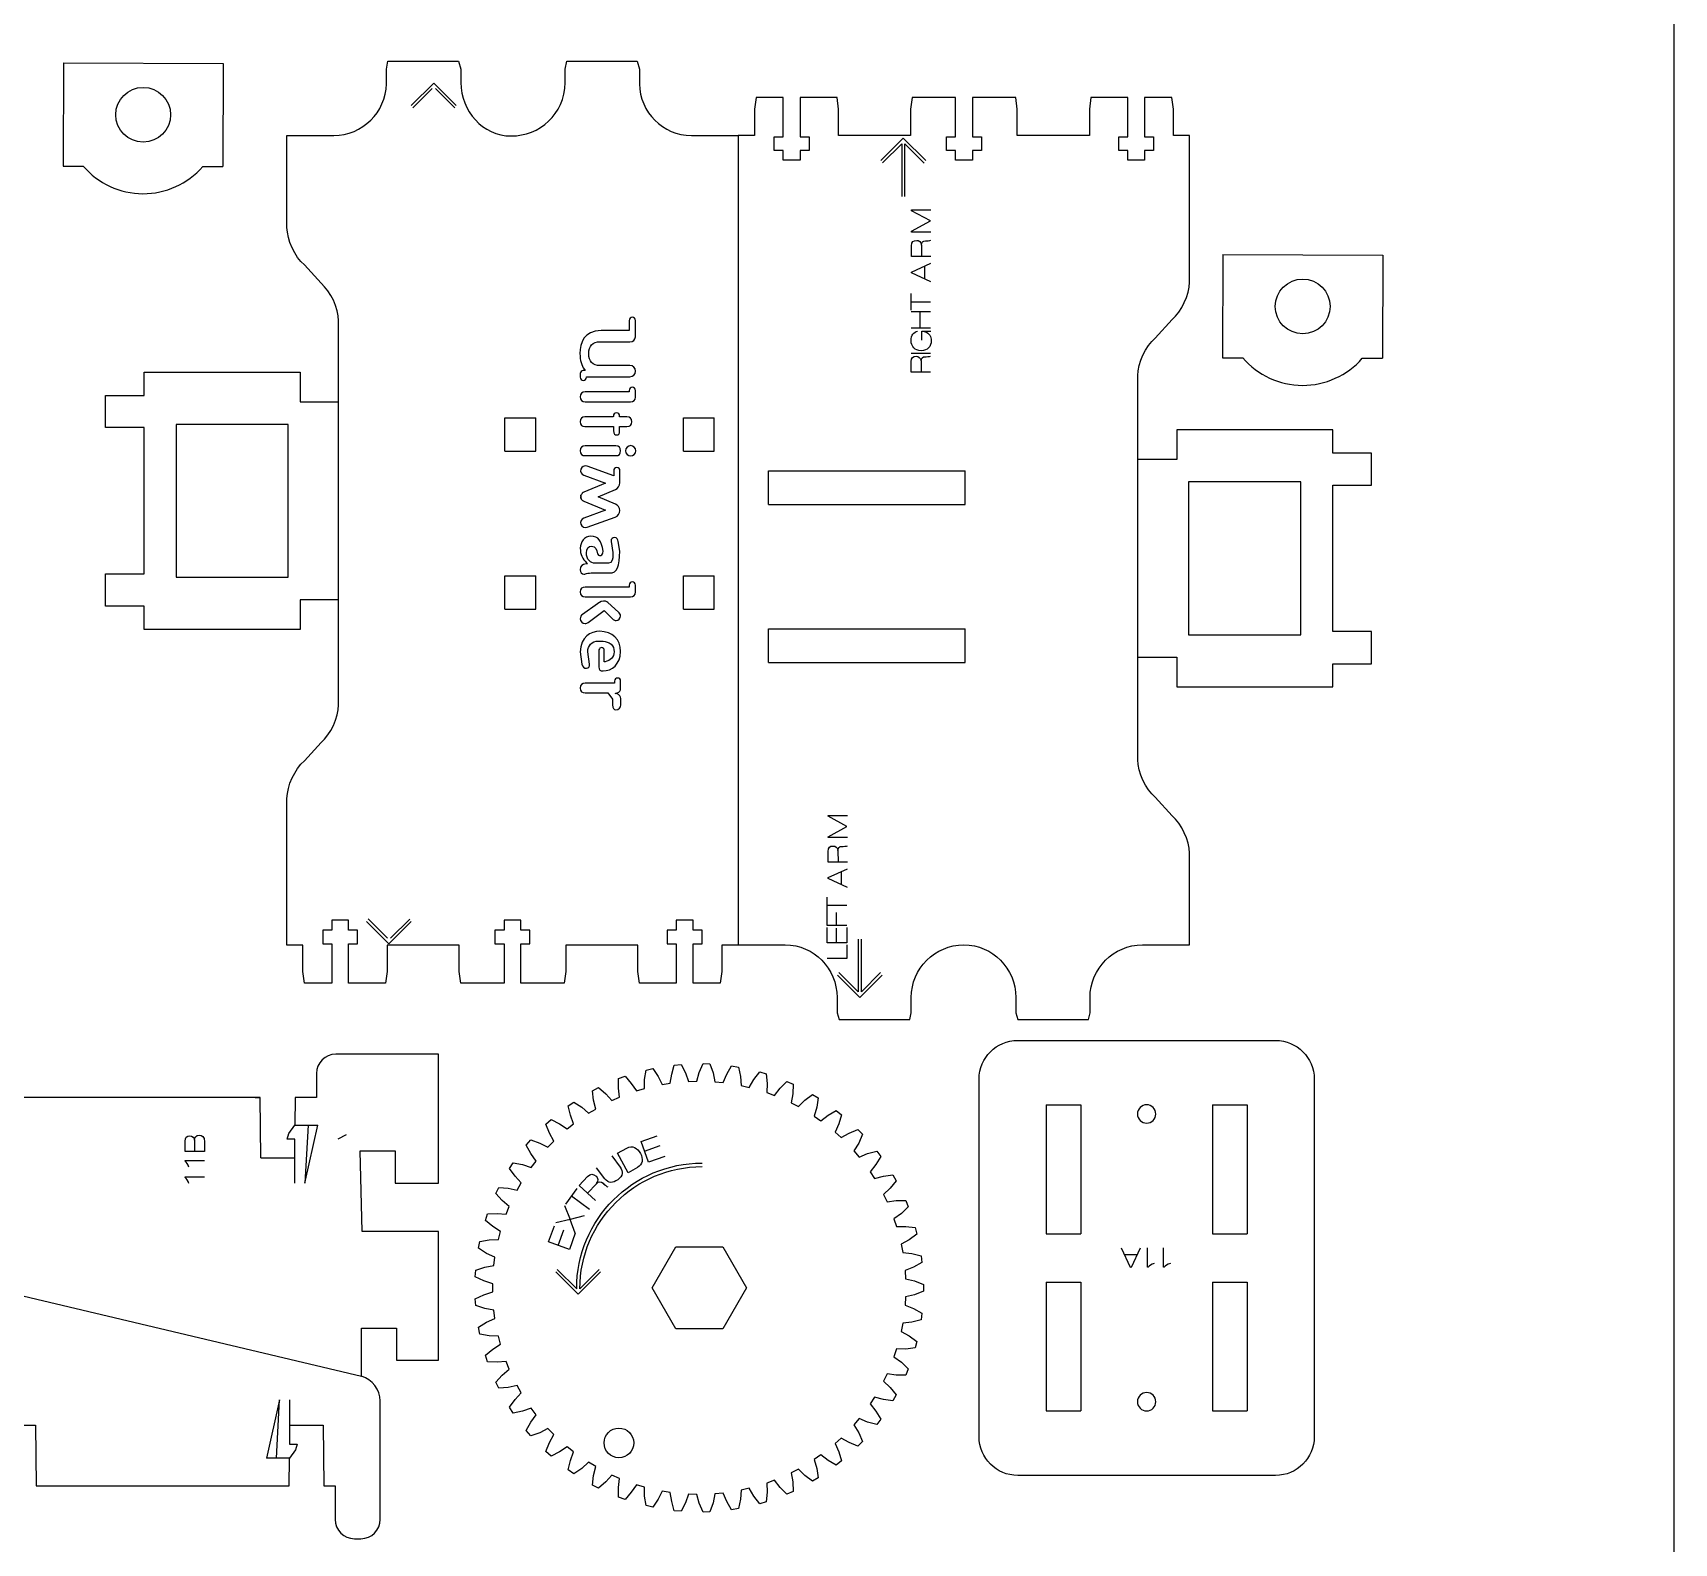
# Model space of a CAD drawing. Header units: millimetres. Extents: x -1200 to 0, y -900 to 0.
# Drawn here: x -254.6 to 0, y -439.9 to -205.6 of the extents above; entities that cross this region are included whole.
import ezdxf

# ---------------------------------------------------------------- set-up
doc = ezdxf.new("R2010")
doc.units = ezdxf.units.MM
doc.layers.add('CUTS', color=1, linetype='Continuous', true_color=0xff0000)
doc.layers.add('TEXT', color=5, linetype='Continuous', true_color=0x0000ff)
doc.layers.add('laser bed referance', color=3, linetype='Continuous', lineweight=25, true_color=0x00ff00)

msp = doc.modelspace()

# ---------------------------------------------------------------- linework, layer by layer
at = {"layer": 'CUTS', "color": 1, "lineweight": 25, "true_color": 0xff0000}
for p, q in [((-249.89, -210.27), (-249.94, -226.27)), ((-249.89, -210.27), (-225.09, -210.35)), ((-225.09, -210.35), (-225.14, -226.35)), ((-249.94, -226.27), (-246.82, -226.28)), ((-228.27, -226.34), (-225.14, -226.35)), ((-70, -240), (-70.06, -256)), ((-70, -240), (-45.2, -240.09)), ((-45.2, -240.09), (-45.26, -256.09)), ((-70.06, -256), (-66.93, -256.01)), ((-48.38, -256.08), (-45.26, -256.09)), ((-181.39, -270.51), (-181.39, -265.31)), ((-181.39, -265.31), (-176.6, -265.31)), ((-176.6, -270.51), (-176.6, -265.31)), ((-153.7, -270.51), (-153.7, -265.31)), ((-153.7, -265.31), (-148.91, -265.31)), ((-148.91, -270.51), (-148.91, -265.31)), ((-181.39, -270.51), (-176.6, -270.51)), ((-153.7, -270.51), (-148.91, -270.51)), ((-140.48, -278.76), (-140.48, -273.56)), ((-140.48, -273.56), (-110, -273.56)), ((-110, -278.76), (-110, -273.56)), ((-140.48, -278.76), (-110, -278.76)), ((-181.39, -295.02), (-181.39, -289.82)), ((-181.39, -289.82), (-176.6, -289.82)), ((-176.6, -295.02), (-176.6, -289.82)), ((-153.7, -295.02), (-153.7, -289.82)), ((-153.7, -289.82), (-148.91, -289.82)), ((-148.91, -295.02), (-148.91, -289.82)), ((-181.39, -295.02), (-176.6, -295.02)), ((-153.7, -295.02), (-148.91, -295.02)), ((-140.48, -303.27), (-140.48, -298.07)), ((-140.48, -298.07), (-110, -298.07)), ((-110, -303.27), (-110, -298.07)), ((-140.48, -303.27), (-110, -303.27)), ((-191.72, -364.03), (-207.63, -364.03)), ((-191.72, -384.03), (-191.72, -364.03)), ((-101.83, -361.89), (-61.84, -361.89)), ((-55.84, -367.89), (-55.84, -423.37)), ((-219.35, -370.73), (-258.57, -370.73)), ((-220.15, -370.73), (-219.35, -370.73)), ((-219.25, -380.12), (-219.35, -370.73)), ((-97.44, -371.88), (-92.04, -371.88)), ((-97.44, -371.88), (-97.44, -391.88)), ((-92.04, -371.88), (-92.04, -391.88)), ((-71.64, -371.88), (-66.24, -371.88)), ((-71.64, -371.88), (-71.64, -391.88)), ((-66.24, -371.88), (-66.24, -391.88)), ((-203.83, -379.03), (-198.43, -379.03)), ((-203.52, -391.51), (-203.83, -379.03)), ((-203.83, -379.03), (-198.43, -379.03)), ((-198.43, -379.03), (-198.43, -384.03)), ((-198.43, -379.03), (-198.43, -384.03)), ((-219.25, -380.12), (-214.05, -380.12)), ((-198.43, -384.03), (-191.72, -384.03)), ((-198.43, -384.03), (-191.72, -384.03)), ((-314.43, -387.71), (-203.62, -414)), ((-191.72, -391.51), (-203.52, -391.51)), ((-191.72, -411.51), (-191.72, -391.51)), ((-97.44, -391.88), (-92.04, -391.88)), ((-71.64, -391.88), (-66.24, -391.88)), ((-97.44, -399.37), (-92.04, -399.37)), ((-97.44, -399.37), (-97.44, -419.37)), ((-92.04, -399.37), (-92.04, -419.37)), ((-71.64, -399.37), (-66.24, -399.37)), ((-71.64, -399.37), (-71.64, -419.37)), ((-66.24, -399.37), (-66.24, -419.37)), ((-203.62, -414), (-203.62, -406.51)), ((-203.62, -406.51), (-198.22, -406.51)), ((-198.22, -406.51), (-198.22, -411.51)), ((-198.22, -406.51), (-198.22, -411.51)), ((-198.22, -411.51), (-191.72, -411.51)), ((-198.22, -411.51), (-191.72, -411.51)), ((-97.44, -419.37), (-92.04, -419.37)), ((-71.64, -419.37), (-66.24, -419.37)), ((-259.39, -421.6), (-254.19, -421.6)), ((-254.19, -421.6), (-254.09, -430.99)), ((-214.77, -421.6), (-209.57, -421.6)), ((-209.57, -421.6), (-209.47, -430.99)), ((-214.87, -430.99), (-214.8, -426.7)), ((-254.09, -430.99), (-253.29, -430.99)), ((-254.09, -430.99), (-214.87, -430.99)), ((-209.47, -430.99), (-208.67, -430.99)), ((-209.47, -430.99), (-207.73, -430.99)), ((-207.73, -430.99), (-207.73, -436.19))]:
    msp.add_line(p, q, dxfattribs=at)
for points in [[(-199.78, -213.51), (-199.77, -213.31), (-199.77, -211.23), (-199.53, -210), (-188.6, -210), (-188.25, -211.23), (-188.25, -213.16), (-188.25, -213.31)], [(-172.05, -213.31), (-172.05, -213.16), (-172.05, -211.23), (-171.8, -210), (-160.87, -210), (-160.52, -211.23), (-160.52, -213.31), (-160.52, -213.51)], [(-75.2, -221.51), (-77.67, -221.51), (-77.67, -217.44), (-77.92, -215.61), (-82.15, -215.61), (-82.15, -221.74), (-80.75, -221.74), (-80.75, -223.84), (-82.15, -223.84), (-82.15, -225.37), (-84.75, -225.37), (-84.75, -223.84), (-86.15, -223.84), (-86.15, -221.74), (-84.75, -221.74), (-84.75, -215.61), (-90.47, -215.61), (-90.72, -217.44), (-90.72, -221.51), (-101.9, -221.51), (-101.9, -217.44), (-102.15, -215.61), (-108.87, -215.61), (-108.87, -221.74), (-107.47, -221.74), (-107.47, -223.84), (-108.87, -223.84), (-108.87, -225.37), (-111.47, -225.37), (-111.47, -223.84), (-112.87, -223.84), (-112.87, -221.74), (-111.47, -221.74), (-111.47, -215.61), (-118.2, -215.61), (-118.45, -217.44), (-118.45, -221.51), (-129.62, -221.51), (-129.62, -217.44), (-129.87, -215.61), (-135.6, -215.61), (-135.6, -221.74), (-134.2, -221.74), (-134.2, -223.84), (-135.6, -223.84), (-135.6, -225.37), (-138.2, -225.37), (-138.2, -223.84), (-139.6, -223.84), (-139.6, -221.74), (-138.2, -221.74), (-138.2, -215.61), (-142.42, -215.61), (-142.67, -217.44), (-142.67, -221.51), (-145.2, -221.51), (-145.2, -347.08), (-137.92, -347.08)], [(-215.2, -235.78), (-215.2, -221.51), (-207.93, -221.51)], [(-152.47, -221.51), (-145.2, -221.51)], [(-75.2, -244.28), (-75.2, -221.51), (-75.2, -221.51)], [(-209.9, -244.45), (-212.5, -241.59)], [(-207.2, -309.86), (-207.2, -250.26)], [(-80.49, -252.95), (-77.9, -250.09)], [(-207.17, -293.53), (-213.17, -293.53), (-213.17, -298.13), (-237.37, -298.13), (-237.37, -294.53), (-243.37, -294.53), (-243.37, -289.54), (-237.37, -289.54), (-237.37, -266.84), (-243.37, -266.84), (-243.37, -261.85), (-237.37, -261.85), (-237.37, -258.25), (-213.17, -258.25), (-213.17, -262.85), (-207.17, -262.85)], [(-83.2, -318.36), (-83.2, -258.77)], [(-232.4, -290.04), (-215, -290.04), (-215, -266.34), (-232.4, -266.34), (-232.4, -290.04), (-232.4, -290.04)], [(-83.18, -302.46), (-77.18, -302.46), (-77.18, -307.06), (-52.97, -307.06), (-52.97, -303.46), (-46.97, -303.46), (-46.97, -298.47), (-52.97, -298.47), (-52.97, -275.77), (-46.97, -275.77), (-46.97, -270.78), (-52.97, -270.78), (-52.97, -267.18), (-77.18, -267.18), (-77.18, -271.78), (-83.18, -271.78)], [(-75.34, -298.97), (-57.94, -298.97), (-57.94, -275.27), (-75.34, -275.27), (-75.34, -298.97), (-75.34, -298.97)], [(-212.5, -318.54), (-209.9, -315.67)], [(-145.2, -347.12), (-147.73, -347.12), (-147.73, -351.19), (-147.98, -353.02), (-152.2, -353.02), (-152.2, -346.89), (-150.8, -346.89), (-150.8, -344.79), (-152.2, -344.79), (-152.2, -343.26), (-154.8, -343.26), (-154.8, -344.79), (-156.2, -344.79), (-156.2, -346.89), (-154.8, -346.89), (-154.8, -353.02), (-160.53, -353.02), (-160.78, -351.19), (-160.78, -347.12), (-171.95, -347.12), (-171.95, -351.19), (-172.2, -353.02), (-178.93, -353.02), (-178.93, -346.89), (-177.53, -346.89), (-177.53, -344.79), (-178.93, -344.79), (-178.93, -343.26), (-181.53, -343.26), (-181.53, -344.79), (-182.93, -344.79), (-182.93, -346.89), (-181.53, -346.89), (-181.53, -353.02), (-188.25, -353.02), (-188.5, -351.19), (-188.5, -347.12), (-199.68, -347.12), (-199.68, -351.19), (-199.93, -353.02), (-205.65, -353.02), (-205.65, -346.89), (-204.25, -346.89), (-204.25, -344.79), (-205.65, -344.79), (-205.65, -343.26), (-208.25, -343.26), (-208.25, -344.79), (-209.65, -344.79), (-209.65, -346.89), (-208.25, -346.89), (-208.25, -353.02), (-212.48, -353.02), (-212.73, -351.19), (-212.73, -347.12), (-215.2, -347.12), (-215.2, -324.35)], [(-77.9, -327.04), (-80.49, -324.18)], [(-82.47, -347.08), (-75.2, -347.08), (-75.2, -332.85)], [(-129.87, -355.23), (-129.87, -357.6), (-129.52, -358.63), (-118.6, -358.63), (-118.35, -357.6), (-118.35, -355.23)], [(-102.15, -355.23), (-102.15, -357.6), (-101.8, -358.63), (-90.87, -358.63), (-90.62, -357.6), (-90.62, -355.23)], [(-116.48, -399.75), (-116.48, -400.8), (-117.85, -401.35), (-119.23, -401.69), (-119.31, -402.96), (-117.99, -403.48), (-116.69, -404.2), (-116.83, -405.24), (-118.26, -405.61), (-119.67, -405.77), (-119.92, -407.03), (-118.67, -407.71), (-117.48, -408.58), (-117.75, -409.6), (-119.22, -409.78), (-120.64, -409.76), (-121.04, -410.98), (-119.89, -411.81), (-118.82, -412.83), (-119.21, -413.81), (-120.69, -413.8), (-122.1, -413.6), (-122.66, -414.75), (-121.62, -415.73), (-120.69, -416.88), (-121.21, -417.8), (-122.68, -417.6), (-124.04, -417.22), (-124.74, -418.29), (-123.84, -419.39), (-123.06, -420.65), (-123.7, -421.49), (-125.13, -421.11), (-126.44, -420.56), (-127.26, -421.53), (-126.51, -422.74), (-125.9, -424.09), (-126.64, -424.84), (-128, -424.28), (-129.23, -423.57), (-130.18, -424.42), (-129.59, -425.72), (-129.16, -427.13), (-129.98, -427.79), (-131.26, -427.05), (-132.39, -426.19), (-133.44, -426.92), (-133.02, -428.28), (-132.77, -429.74), (-133.67, -430.28), (-134.85, -429.39), (-135.86, -428.39), (-137, -428.98), (-136.75, -430.38), (-136.69, -431.86), (-137.66, -432.28), (-138.71, -431.25), (-139.58, -430.12), (-140.78, -430.57), (-140.72, -431.99), (-140.85, -433.46), (-141.86, -433.76), (-142.77, -432.6), (-143.5, -431.37), (-144.74, -431.66), (-144.86, -433.07), (-145.18, -434.52), (-146.22, -434.69), (-146.98, -433.41), (-147.54, -432.11), (-148.81, -432.23), (-149.11, -433.62), (-149.61, -435.01), (-150.66, -435.05), (-151.25, -433.69), (-151.64, -432.32), (-152.91, -432.28), (-153.39, -433.62), (-154.06, -434.94), (-155.11, -434.84), (-155.52, -433.41), (-155.73, -432.01), (-156.99, -431.8), (-157.64, -433.07), (-158.47, -434.29), (-159.5, -434.06), (-159.72, -432.6), (-159.75, -431.18), (-160.98, -430.81), (-161.78, -431.99), (-162.76, -433.09), (-163.75, -432.73), (-163.79, -431.25), (-163.64, -429.83), (-164.8, -429.32), (-165.75, -430.38), (-166.87, -431.35), (-167.8, -430.86), (-167.65, -429.39), (-167.31, -428.01), (-168.41, -427.34), (-169.48, -428.28), (-170.71, -429.1), (-171.58, -428.49), (-171.23, -427.05), (-170.73, -425.73), (-171.73, -424.93), (-172.91, -425.72), (-174.24, -426.37), (-175.02, -425.66), (-174.49, -424.28), (-173.82, -423.02), (-174.71, -422.11), (-175.98, -422.74), (-177.39, -423.22), (-178.07, -422.41), (-177.37, -421.11), (-176.55, -419.95), (-177.31, -418.93), (-178.65, -419.39), (-180.1, -419.69), (-180.68, -418.8), (-179.82, -417.6), (-178.86, -416.56), (-179.48, -415.44), (-180.87, -415.73), (-182.35, -415.84), (-182.81, -414.89), (-181.8, -413.8), (-180.71, -412.89), (-181.19, -411.71), (-182.61, -411.81), (-184.09, -411.73), (-184.42, -410.73), (-183.28, -409.78), (-182.08, -409.02), (-182.41, -407.78), (-183.83, -407.71), (-185.28, -407.44), (-185.48, -406.4), (-184.23, -405.61), (-182.95, -405.01), (-183.11, -403.74), (-184.51, -403.48), (-185.92, -403.03), (-185.99, -401.97), (-184.65, -401.35), (-183.29, -400.91), (-183.29, -399.63), (-184.65, -399.2), (-185.99, -398.57), (-185.92, -397.52), (-184.51, -397.06), (-183.11, -396.81), (-182.95, -395.54), (-184.23, -394.94), (-185.48, -394.14), (-185.28, -393.11), (-183.83, -392.84), (-182.41, -392.76), (-182.08, -391.53), (-183.28, -390.77), (-184.42, -389.82), (-184.09, -388.82), (-182.61, -388.73), (-181.19, -388.84), (-180.71, -387.66), (-181.8, -386.75), (-182.81, -385.66), (-182.35, -384.71), (-180.87, -384.82), (-179.48, -385.11), (-178.86, -383.99), (-179.82, -382.95), (-180.68, -381.75), (-180.1, -380.86), (-178.65, -381.16), (-177.31, -381.62), (-176.55, -380.6), (-177.37, -379.44), (-178.07, -378.13), (-177.39, -377.33), (-175.98, -377.81), (-174.71, -378.44), (-173.82, -377.52), (-174.49, -376.27), (-175.02, -374.89), (-174.24, -374.18), (-172.91, -374.83), (-171.73, -375.62), (-170.73, -374.82), (-171.23, -373.5), (-171.58, -372.05), (-170.71, -371.45), (-169.48, -372.27), (-168.41, -373.2), (-167.31, -372.54), (-167.65, -371.16), (-167.8, -369.69), (-166.87, -369.2), (-165.75, -370.17), (-164.8, -371.23), (-163.64, -370.71), (-163.79, -369.3), (-163.75, -367.82), (-162.76, -367.46), (-161.78, -368.56), (-160.98, -369.74), (-159.75, -369.37), (-159.72, -367.95), (-159.5, -366.49), (-158.47, -366.25), (-157.64, -367.48), (-156.99, -368.74), (-155.73, -368.54), (-155.52, -367.13), (-155.11, -365.71), (-154.06, -365.61), (-153.39, -366.93), (-152.91, -368.27), (-151.64, -368.23), (-151.25, -366.86), (-150.66, -365.5), (-149.61, -365.53), (-149.11, -366.93), (-148.81, -368.32), (-147.54, -368.44), (-146.98, -367.13), (-146.22, -365.86), (-145.18, -366.03), (-144.86, -367.48), (-144.74, -368.89), (-143.5, -369.18), (-142.77, -367.95), (-141.86, -366.79), (-140.85, -367.09), (-140.72, -368.56), (-140.78, -369.98), (-139.58, -370.42), (-138.71, -369.3), (-137.66, -368.26), (-136.69, -368.69), (-136.75, -370.17), (-137, -371.57), (-135.86, -372.16), (-134.85, -371.16), (-133.67, -370.26), (-132.77, -370.81), (-133.02, -372.27), (-133.44, -373.63), (-132.39, -374.36), (-131.26, -373.5), (-129.98, -372.76), (-129.16, -373.42), (-129.59, -374.83), (-130.18, -376.12), (-129.23, -376.98), (-128, -376.27), (-126.64, -375.7), (-125.9, -376.46), (-126.51, -377.81), (-127.26, -379.02), (-126.44, -379.99), (-125.13, -379.44), (-123.7, -379.05), (-123.06, -379.9), (-123.84, -381.16), (-124.74, -382.26), (-124.04, -383.33), (-122.68, -382.95), (-121.21, -382.75), (-120.69, -383.67), (-121.62, -384.82), (-122.66, -385.79), (-122.1, -386.95), (-120.69, -386.75), (-119.21, -386.74), (-118.82, -387.71), (-119.89, -388.73), (-121.04, -389.57), (-120.64, -390.78), (-119.22, -390.77), (-117.75, -390.94), (-117.48, -391.96), (-118.67, -392.84), (-119.92, -393.52), (-119.67, -394.78), (-118.26, -394.94), (-116.83, -395.3), (-116.69, -396.35), (-117.99, -397.06), (-119.31, -397.58), (-119.23, -398.86), (-117.85, -399.2), (-116.48, -399.75)], [(-210.63, -367.03), (-210.63, -370.73), (-213.95, -370.73), (-213.98, -375.02)], [(-107.83, -423.37), (-107.83, -367.88)], [(-213.98, -384.06), (-213.98, -377.22), (-215.18, -377.22), (-214.89, -376.34), (-213.98, -375.02), (-211.92, -375.02), (-212.42, -384.06), (-210.41, -375.02)], [(-211.92, -375.02), (-210.41, -375.02)], [(-206.04, -376.56), (-207.32, -377.21)], [(-154.9, -406.62), (-158.56, -400.27), (-154.9, -393.92), (-147.57, -393.92), (-143.9, -400.27), (-147.57, -406.62), (-154.9, -406.62), (-154.9, -406.62)], [(-214.8, -417.66), (-214.8, -424.5), (-213.6, -424.5), (-213.88, -425.38), (-214.8, -426.7), (-216.85, -426.7), (-216.35, -417.66), (-218.37, -426.7)], [(-200.73, -421.28), (-200.73, -417.8)], [(-216.85, -426.7), (-218.37, -426.7)], [(-200.73, -427.99), (-200.73, -427.28)], [(-61.84, -429.37), (-101.83, -429.37)], [(-200.73, -436.19), (-200.73, -435.49)], [(-204.73, -439.19), (-203.73, -439.19)]]:
    msp.add_lwpolyline(points, dxfattribs=at)
for centre in [(-237.51, -218.31), (-57.63, -248.04)]:
    msp.add_circle(centre, 4.25, dxfattribs=at)
for centre in [(-237.51, -218.31), (-57.63, -248.04)]:
    msp.add_arc(centre, 12.25, 220.5677, 319.0221, dxfattribs=at)
for points in [[(-207.93, -221.51), (-203.48, -221.51), (-199.86, -217.94), (-199.78, -213.51)], [(-188.25, -213.31), (-188.16, -217.74), (-184.89, -221.6), (-180.44, -221.6)], [(-180.44, -221.6), (-175.98, -221.6), (-172.15, -218.28), (-172.05, -213.31)], [(-160.52, -213.51), (-160.44, -217.94), (-156.92, -221.51), (-152.47, -221.51)], [(-212.5, -241.59), (-213.98, -240.34), (-215.2, -237.72), (-215.2, -235.78)], [(-77.9, -250.09), (-76.41, -248.84), (-75.2, -246.22), (-75.2, -244.28)], [(-207.2, -250.26), (-207.2, -248.32), (-208.42, -245.7), (-209.9, -244.45)], [(-83.2, -258.77), (-83.2, -256.82), (-81.98, -254.2), (-80.49, -252.95)], [(-209.9, -315.67), (-208.42, -314.42), (-207.2, -311.81), (-207.2, -309.86)], [(-215.2, -324.35), (-215.2, -322.41), (-213.98, -319.79), (-212.5, -318.54)], [(-80.49, -324.18), (-81.98, -322.92), (-83.2, -320.31), (-83.2, -318.36)], [(-75.2, -332.85), (-75.2, -330.91), (-76.41, -328.29), (-77.9, -327.04)], [(-137.92, -347.08), (-133.42, -347.08), (-129.87, -350.73), (-129.87, -355.23)], [(-118.35, -355.23), (-118.35, -350.73), (-114.7, -347.08), (-110.2, -347.08)], [(-110.2, -347.08), (-105.7, -347.08), (-102.15, -350.73), (-102.15, -355.23)], [(-90.62, -355.23), (-90.62, -350.73), (-86.97, -347.08), (-82.47, -347.08)], [(-207.63, -364.03), (-209.27, -364.03), (-210.63, -365.38), (-210.63, -367.03)], [(-107.83, -367.88), (-107.83, -364.57), (-105.15, -361.89), (-101.83, -361.89)], [(-61.84, -361.89), (-58.53, -361.89), (-55.84, -364.57), (-55.84, -367.89)], [(-81.84, -371.88), (-82.62, -371.88), (-83.26, -372.52), (-83.26, -373.31)], [(-83.26, -373.31), (-83.26, -374.1), (-82.62, -374.73), (-81.84, -374.73)], [(-80.41, -373.31), (-80.41, -372.52), (-81.05, -371.88), (-81.84, -371.88)], [(-81.84, -374.73), (-81.05, -374.73), (-80.41, -374.1), (-80.41, -373.31)], [(-200.73, -417.8), (-200.73, -416.15), (-202.03, -414.44), (-203.62, -414)], [(-81.84, -416.52), (-82.62, -416.52), (-83.26, -417.16), (-83.26, -417.95)], [(-80.41, -417.95), (-80.41, -417.16), (-81.05, -416.52), (-81.84, -416.52)], [(-83.26, -417.95), (-83.26, -418.73), (-82.62, -419.37), (-81.84, -419.37)], [(-81.84, -419.37), (-81.05, -419.37), (-80.41, -418.73), (-80.41, -417.95)], [(-200.73, -427.28), (-200.73, -425.63), (-200.73, -422.93), (-200.73, -421.28)], [(-166.01, -424.34), (-166.01, -423.07), (-164.97, -422.03), (-163.7, -422.03)], [(-163.7, -422.03), (-162.43, -422.03), (-161.4, -423.07), (-161.4, -424.34)], [(-163.7, -426.64), (-164.97, -426.64), (-166.01, -425.61), (-166.01, -424.34)], [(-161.4, -424.34), (-161.4, -425.61), (-162.43, -426.64), (-163.7, -426.64)], [(-101.83, -429.37), (-105.15, -429.37), (-107.83, -426.68), (-107.83, -423.37)], [(-55.84, -423.37), (-55.84, -426.68), (-58.52, -429.37), (-61.84, -429.37)], [(-200.73, -435.49), (-200.73, -433.84), (-200.73, -429.64), (-200.73, -427.99)], [(-207.73, -436.19), (-207.73, -437.84), (-206.38, -439.19), (-204.73, -439.19)], [(-203.73, -439.19), (-202.08, -439.19), (-200.73, -437.84), (-200.73, -436.19)]]:
    msp.add_open_spline(points, degree=3, dxfattribs=at)
at = {"layer": 'laser bed referance'}
msp.add_line((0, -900), (0, 0), dxfattribs=at)
at = {"layer": 'TEXT', "color": 5, "lineweight": 25, "true_color": 0x0000ff}
for points in [[(-195.91, -216.88), (-192.43, -213.4), (-188.95, -216.88)], [(-195.67, -217.25), (-192.68, -214.26)], [(-192.18, -214.26), (-189.18, -217.26)], [(-123.06, -225.42), (-119.59, -221.94), (-116.11, -225.42)], [(-122.83, -225.79), (-119.84, -222.8), (-119.84, -230.97)], [(-119.34, -230.97), (-119.34, -222.8), (-116.34, -225.8)], [(-115.3, -236.5), (-118.32, -236.5), (-118.32, -236.36), (-115.38, -234.78), (-115.38, -234.77), (-118.32, -233.19), (-118.32, -233.05), (-115.3, -233.05)], [(-115.3, -240.3), (-118.32, -240.3), (-118.32, -238.64)], [(-116.77, -238.52), (-116.76, -238.53), (-116.76, -240.3)], [(-115.3, -244.21), (-118.32, -242.82), (-118.32, -242.71), (-115.3, -241.32)], [(-116.29, -241.78), (-116.29, -243.76)], [(-118.37, -248.63), (-118.37, -246.06)], [(-118.37, -248.84), (-115.38, -248.84)], [(-115.38, -247.39), (-118.34, -247.39)], [(-116.98, -251.4), (-116.98, -248.84)], [(-162.09, -250.21), (-162.09, -251.79), (-166.47, -251.79)], [(-161.13, -252.63), (-161.13, -250.21), (-161.13, -250.21)], [(-115.38, -251.4), (-118.37, -251.4)], [(-116.71, -253.26), (-116.71, -251.86), (-115.31, -251.86)], [(-166.63, -253.52), (-162, -253.52)], [(-118.37, -255.28), (-115.38, -255.28)], [(-115.38, -258.25), (-118.37, -258.25), (-118.37, -256.6)], [(-116.84, -256.49), (-116.83, -256.5)], [(-116.83, -256.49), (-116.83, -258.25)], [(-169.71, -258.46), (-169.71, -259.04)], [(-169.07, -257.82), (-168.96, -257.98), (-169.23, -257.98)], [(-168.75, -259.04), (-168.75, -258.94), (-166.6, -258.94)], [(-162, -257.21), (-166.63, -257.21)], [(-166.47, -258.94), (-162, -258.94)], [(-162.09, -261.08), (-162.09, -261.3), (-168.94, -261.3)], [(-161.13, -261.99), (-161.13, -261.08), (-161.13, -261.08)], [(-168.94, -262.82), (-161.9, -262.82)], [(-164.57, -265.04), (-164.57, -265.14), (-164.66, -265.17), (-168.97, -265.17)], [(-168.97, -266.69), (-164.54, -266.69), (-164.54, -267.3)], [(-162.46, -265.17), (-163.6, -265.17), (-163.6, -265.07)], [(-163.6, -267.3), (-163.6, -266.69), (-162.46, -266.69)], [(-164.21, -269.67), (-168.94, -269.67)], [(-168.94, -271.19), (-164.21, -271.19)], [(-169.16, -274.24), (-165.79, -275.44), (-165.79, -275.44)], [(-164.51, -273.53), (-164.51, -274.3), (-168.65, -272.82)], [(-163.55, -275.23), (-163.55, -273.53)], [(-169.61, -277.39), (-169.71, -277.41), (-169.62, -277.43)], [(-169.39, -277.01), (-169.42, -277.04)], [(-165.79, -275.44), (-169.17, -276.87)], [(-164.25, -278.69), (-166.94, -277.56), (-164.25, -276.42)], [(-163.57, -275.42), (-163.57, -275.4), (-163.57, -275.34)], [(-169.62, -277.69), (-169.7, -277.75), (-169.61, -277.73)], [(-169.42, -278.08), (-169.39, -278.11)], [(-169.17, -278.25), (-165.79, -279.67), (-169.16, -280.87)], [(-168.65, -282.29), (-164.27, -280.72)], [(-164.92, -284.48), (-164.66, -286.19), (-164.66, -286.69)], [(-163.57, -285.98), (-163.81, -284.5)], [(-168.56, -287.96), (-168.79, -287.98)], [(-168.73, -287.81), (-168.56, -287.97), (-168.56, -287.96)], [(-167.99, -289.39), (-165.11, -289.39)], [(-165.32, -287.87), (-167.42, -287.87)], [(-162.09, -291.26), (-162.09, -291.57), (-168.94, -291.57)], [(-161.14, -292.33), (-161.14, -292.27)], [(-161.13, -292.17), (-161.13, -291.26), (-161.13, -291.26)], [(-167.04, -294.18), (-169.34, -295.81)], [(-168.94, -293.09), (-161.9, -293.09)], [(-168.46, -297.06), (-166.01, -295.23), (-164.6, -296.58)], [(-163.75, -295.48), (-165.4, -293.99)], [(-169.7, -301.64), (-169.44, -303.52)], [(-168.26, -303.54), (-168.55, -301.64)], [(-166.8, -301.29), (-166.81, -301.32)], [(-166.81, -301.39), (-166.81, -303.69)], [(-165.86, -303.15), (-165.97, -303.17), (-165.97, -301.39)], [(-166.8, -303.79), (-166.8, -303.93)], [(-164.4, -306.17), (-164.4, -306.48), (-168.94, -306.48)], [(-168.94, -308), (-165.43, -308), (-164.7, -308.98), (-164.7, -309.85)], [(-163.97, -308.16), (-164.31, -308.06), (-163.96, -307.97)], [(-163.45, -307.24), (-163.45, -307.19)], [(-163.44, -307.09), (-163.44, -306.17), (-163.44, -306.17)], [(-163.42, -309.85), (-163.42, -308.87)], [(-128.25, -330.44), (-131.27, -330.44), (-131.27, -330.3), (-128.34, -328.72), (-128.34, -328.71), (-131.27, -327.13), (-131.27, -326.99), (-128.25, -326.99)], [(-128.25, -334.24), (-131.27, -334.24), (-131.27, -332.58)], [(-129.73, -332.46), (-129.72, -332.46), (-129.71, -334.24)], [(-128.25, -338.15), (-131.27, -336.76), (-131.27, -336.65), (-128.25, -335.26)], [(-129.25, -335.72), (-129.25, -337.69)], [(-131.38, -342.28), (-131.38, -339.66)], [(-128.33, -340.96), (-131.38, -340.96)], [(-195.91, -343.44), (-199.38, -346.91), (-202.86, -343.44)], [(-199.63, -346.06), (-202.63, -343.05)], [(-196.14, -343.07), (-199.13, -346.06)], [(-128.33, -344.09), (-131.38, -344.09), (-131.38, -341.95)], [(-129.96, -344.09), (-129.96, -342.07)], [(-128.33, -344.36), (-128.33, -346.75), (-131.38, -346.75), (-131.38, -344.38)], [(-129.96, -346.75), (-129.96, -344.48)], [(-126.59, -346.2), (-126.59, -354.37), (-129.59, -351.37)], [(-123.1, -351.38), (-126.09, -354.37), (-126.09, -346.2)], [(-128.33, -347.05), (-128.33, -349.19), (-131.38, -349.19)], [(-122.86, -351.75), (-126.34, -355.23), (-129.81, -351.75)], [(-156.57, -379.88), (-159.11, -380.8), (-160.28, -377.59), (-157.78, -376.67)], [(-231.01, -379.15), (-231.01, -377.51)], [(-227.99, -377.62), (-227.99, -379.15), (-231.01, -379.15), (-231.01, -379.15)], [(-229.57, -377.36), (-229.57, -379.15)], [(-229.57, -377.36), (-229.56, -377.36)], [(-163.92, -379.4), (-162.46, -378.6)], [(-159.73, -379.08), (-157.33, -378.21)], [(-230.98, -380.64), (-230.98, -380.53), (-228.01, -380.53)], [(-165.87, -383.36), (-167.19, -381.64)], [(-164.83, -379.82), (-163.51, -381.54)], [(-160.82, -381.61), (-162.29, -382.41), (-163.92, -379.4), (-163.92, -379.4)], [(-230.98, -383.14), (-230.98, -383.03), (-228.01, -383.03)], [(-167.34, -386.72), (-169.86, -384.41), (-168.58, -383.02)], [(-167.21, -384.11), (-167.2, -384.12), (-168.56, -385.6)], [(-171.92, -387.27), (-170.17, -384.89)], [(-168.28, -388.1), (-171.04, -386.07)], [(-172.14, -387.5), (-171.27, -389.66)], [(-169.12, -389.12), (-171.27, -389.66)], [(-170.48, -391.78), (-171.39, -394.32), (-174.61, -393.16), (-173.71, -390.65)], [(-170.48, -391.78), (-171.27, -389.66), (-173.51, -390.17)], [(-173.11, -393.7), (-172.25, -391.29)], [(-82.83, -394.12), (-84.22, -397.14), (-84.33, -397.14), (-85.72, -394.12)], [(-81.6, -397.06), (-81.71, -397.06), (-81.71, -394.08)], [(-79.1, -397.06), (-79.21, -397.06), (-79.21, -394.08)], [(-85.26, -395.11), (-83.29, -395.11)], [(-166.54, -397.8), (-170.01, -401.27), (-173.49, -397.8)], [(-173.26, -397.41), (-170.26, -400.41)], [(-166.77, -397.42), (-169.76, -400.41)]]:
    msp.add_lwpolyline(points, dxfattribs=at)
for points in [[(-118.32, -238.64), (-118.32, -238.03), (-118.03, -237.8), (-117.49, -237.8)], [(-117.49, -237.8), (-117.2, -237.8), (-116.8, -238), (-116.77, -238.52)], [(-116.76, -238.53), (-116.76, -238.06), (-116.54, -237.86), (-116.13, -237.86)], [(-116.13, -237.86), (-116.02, -237.86), (-115.42, -237.85), (-115.3, -237.79)], [(-166.47, -251.79), (-169.18, -251.79), (-169.75, -253.73), (-169.75, -255.36)], [(-161.61, -249.73), (-161.87, -249.73), (-162.09, -249.94), (-162.09, -250.21)], [(-161.13, -250.21), (-161.13, -249.94), (-161.34, -249.73), (-161.61, -249.73)], [(-118.37, -253.37), (-118.37, -252.44), (-117.95, -252.01), (-117.37, -251.9)], [(-116.71, -251.86), (-116.37, -251.9), (-116.21, -251.96), (-116.21, -251.96)], [(-116.21, -251.96), (-115.53, -252.17), (-115.25, -252.75), (-115.25, -253.37)], [(-168.39, -255.36), (-168.39, -254.16), (-167.78, -253.52), (-166.63, -253.52)], [(-162, -253.52), (-161.52, -253.52), (-161.19, -253.23), (-161.15, -252.77)], [(-161.15, -252.77), (-161.13, -252.71), (-161.13, -252.67), (-161.13, -252.63)], [(-116.81, -254.92), (-117.79, -254.92), (-118.37, -254.22), (-118.37, -253.37)], [(-115.25, -253.37), (-115.25, -254.22), (-115.82, -254.92), (-116.81, -254.92)], [(-169.75, -255.36), (-169.75, -256.39), (-169.52, -257.22), (-169.07, -257.82)], [(-166.63, -257.21), (-167.78, -257.21), (-168.39, -256.57), (-168.39, -255.36)], [(-118.37, -256.6), (-118.37, -256.01), (-118.08, -255.78), (-117.55, -255.78)], [(-117.55, -255.78), (-117.27, -255.78), (-116.87, -255.97), (-116.84, -256.49)], [(-116.83, -256.5), (-116.83, -256.04), (-116.61, -255.84), (-116.2, -255.84)], [(-116.2, -255.84), (-116.09, -255.84), (-115.5, -255.83), (-115.38, -255.77)], [(-169.23, -257.98), (-169.49, -257.98), (-169.71, -258.19), (-169.71, -258.46)], [(-169.71, -259.04), (-169.71, -259.3), (-169.49, -259.52), (-169.23, -259.52)], [(-169.23, -259.52), (-168.96, -259.52), (-168.75, -259.3), (-168.75, -259.04)], [(-166.6, -258.94), (-166.56, -258.94), (-166.52, -258.94), (-166.47, -258.94)], [(-161.14, -258.07), (-161.14, -257.55), (-161.48, -257.21), (-162, -257.21)], [(-162, -258.94), (-161.48, -258.94), (-161.14, -258.6), (-161.14, -258.07)], [(-168.94, -261.3), (-169.43, -261.3), (-169.7, -261.57), (-169.7, -262.06)], [(-169.7, -262.06), (-169.7, -262.55), (-169.43, -262.82), (-168.94, -262.82)], [(-161.61, -260.59), (-161.87, -260.59), (-162.09, -260.81), (-162.09, -261.08)], [(-161.9, -262.82), (-161.43, -262.82), (-161.16, -262.57), (-161.14, -262.11)], [(-161.13, -261.08), (-161.13, -260.81), (-161.34, -260.59), (-161.61, -260.59)], [(-161.14, -262.11), (-161.13, -262.06), (-161.13, -262.03), (-161.13, -261.99)], [(-164.08, -264.56), (-164.35, -264.56), (-164.57, -264.78), (-164.57, -265.04)], [(-163.6, -265.07), (-163.6, -264.78), (-163.82, -264.56), (-164.08, -264.56)], [(-168.97, -265.17), (-169.46, -265.17), (-169.73, -265.44), (-169.73, -265.93)], [(-169.73, -265.93), (-169.73, -266.42), (-169.46, -266.69), (-168.97, -266.69)], [(-164.54, -267.3), (-164.54, -267.9), (-164.31, -267.98), (-164.07, -267.98)], [(-164.07, -267.98), (-163.82, -267.98), (-163.6, -267.9), (-163.6, -267.3)], [(-161.7, -265.93), (-161.7, -265.44), (-161.97, -265.17), (-162.46, -265.17)], [(-162.46, -266.69), (-161.97, -266.69), (-161.7, -266.42), (-161.7, -265.93)], [(-168.94, -269.67), (-169.45, -269.67), (-169.7, -269.91), (-169.7, -270.43)], [(-163.45, -270.43), (-163.45, -269.91), (-163.69, -269.67), (-164.21, -269.67)], [(-161.88, -269.63), (-162.32, -269.63), (-162.68, -269.99), (-162.68, -270.43)], [(-161.09, -270.43), (-161.09, -269.99), (-161.45, -269.63), (-161.88, -269.63)], [(-169.7, -270.43), (-169.7, -270.94), (-169.45, -271.19), (-168.94, -271.19)], [(-164.21, -271.19), (-163.7, -271.19), (-163.45, -270.94), (-163.45, -270.43)], [(-162.68, -270.43), (-162.68, -270.86), (-162.32, -271.22), (-161.88, -271.22)], [(-161.88, -271.22), (-161.45, -271.22), (-161.09, -270.86), (-161.09, -270.43)], [(-169.61, -273.28), (-169.75, -273.66), (-169.54, -274.1), (-169.16, -274.24)], [(-168.65, -272.82), (-169.04, -272.68), (-169.48, -272.89), (-169.61, -273.28)], [(-164.03, -273.05), (-164.3, -273.05), (-164.51, -273.27), (-164.51, -273.53)], [(-163.55, -273.53), (-163.55, -273.27), (-163.77, -273.05), (-164.03, -273.05)], [(-169.62, -277.43), (-169.63, -277.51), (-169.63, -277.61), (-169.62, -277.69)], [(-169.57, -277.26), (-169.59, -277.32), (-169.6, -277.35), (-169.61, -277.39)], [(-169.48, -277.11), (-169.53, -277.18), (-169.55, -277.22), (-169.57, -277.26)], [(-169.42, -277.04), (-169.44, -277.06), (-169.46, -277.09), (-169.48, -277.11)], [(-169.28, -276.92), (-169.34, -276.96), (-169.36, -276.98), (-169.39, -277.01)], [(-169.17, -276.87), (-169.21, -276.88), (-169.25, -276.9), (-169.28, -276.92)], [(-164.25, -276.42), (-163.84, -276.27), (-163.57, -275.86), (-163.57, -275.42)], [(-163.57, -275.34), (-163.56, -275.3), (-163.55, -275.27), (-163.55, -275.23)], [(-169.61, -277.73), (-169.6, -277.76), (-169.59, -277.79), (-169.58, -277.82)], [(-169.58, -277.82), (-169.55, -277.9), (-169.53, -277.94), (-169.5, -277.97)], [(-169.5, -277.97), (-169.46, -278.03), (-169.44, -278.05), (-169.42, -278.08)], [(-169.39, -278.11), (-169.36, -278.13), (-169.34, -278.15), (-169.31, -278.17)], [(-169.31, -278.17), (-169.25, -278.21), (-169.21, -278.23), (-169.17, -278.25)], [(-164.27, -280.72), (-163.85, -280.57), (-163.57, -280.16), (-163.57, -279.7)], [(-163.57, -279.7), (-163.57, -279.25), (-163.84, -278.85), (-164.25, -278.69)], [(-169.16, -280.87), (-169.54, -281.01), (-169.75, -281.45), (-169.61, -281.83)], [(-169.61, -281.83), (-169.47, -282.22), (-169.04, -282.43), (-168.65, -282.29)], [(-168.05, -283.69), (-169.08, -283.69), (-169.7, -284.63), (-169.7, -285.53)], [(-166.17, -286), (-166.36, -284.36), (-166.9, -283.69), (-168.05, -283.69)], [(-164.4, -283.9), (-164.63, -283.9), (-164.98, -284.06), (-164.92, -284.48)], [(-163.81, -284.5), (-163.87, -284.23), (-164.02, -283.9), (-164.4, -283.9)], [(-169.7, -285.53), (-169.7, -286.49), (-169.39, -287.21), (-168.73, -287.81)], [(-168.76, -286.26), (-168.76, -285.65), (-168.43, -285.21), (-167.96, -285.21)], [(-167.42, -287.87), (-168.07, -287.87), (-168.76, -287.31), (-168.76, -286.26)], [(-167.96, -285.21), (-167.29, -285.21), (-167.11, -285.81), (-167.02, -286.4)], [(-167.02, -286.4), (-167.02, -286.4), (-166.99, -286.57), (-166.85, -286.65)], [(-166.85, -286.65), (-166.77, -286.7), (-166.66, -286.71), (-166.53, -286.68)], [(-166.53, -286.68), (-166.21, -286.59), (-166.17, -286.27), (-166.17, -286.08)], [(-166.17, -286.08), (-166.17, -286.04), (-166.17, -286.01), (-166.17, -286)], [(-164.66, -286.69), (-164.66, -287.08), (-164.66, -287.87), (-165.32, -287.87)], [(-165.11, -289.39), (-164.03, -289.39), (-163.57, -288.37), (-163.57, -285.98)], [(-168.79, -287.98), (-169.39, -288), (-169.7, -288.31), (-169.7, -288.89)], [(-169.7, -288.89), (-169.7, -289.22), (-169.49, -289.57), (-169.14, -289.57)], [(-169.14, -289.57), (-169.05, -289.57), (-168.97, -289.54), (-168.87, -289.51)], [(-168.87, -289.51), (-168.69, -289.46), (-168.44, -289.39), (-167.99, -289.39)], [(-168.94, -291.57), (-169.43, -291.57), (-169.7, -291.84), (-169.7, -292.33)], [(-169.7, -292.33), (-169.7, -292.82), (-169.43, -293.09), (-168.94, -293.09)], [(-161.61, -290.78), (-161.87, -290.78), (-162.09, -290.99), (-162.09, -291.26)], [(-161.9, -293.09), (-161.41, -293.09), (-161.14, -292.82), (-161.14, -292.33)], [(-161.13, -291.26), (-161.13, -290.99), (-161.34, -290.78), (-161.61, -290.78)], [(-161.14, -292.27), (-161.13, -292.24), (-161.13, -292.21), (-161.13, -292.17)], [(-166.09, -293.75), (-166.56, -293.75), (-167.04, -294.18), (-167.04, -294.18)], [(-165.4, -293.99), (-165.41, -293.98), (-165.64, -293.75), (-166.09, -293.75)], [(-169.34, -295.81), (-169.58, -295.97), (-169.7, -296.2), (-169.7, -296.5)], [(-169.7, -296.5), (-169.7, -296.89), (-169.36, -297.22), (-168.96, -297.22)], [(-168.96, -297.22), (-168.78, -297.22), (-168.61, -297.16), (-168.46, -297.06)], [(-164.6, -296.58), (-164.45, -296.71), (-164.38, -296.78), (-164.13, -296.78)], [(-164.13, -296.78), (-163.74, -296.78), (-163.45, -296.4), (-163.45, -296.07)], [(-163.45, -296.07), (-163.45, -295.81), (-163.61, -295.61), (-163.75, -295.48)], [(-166.68, -298.44), (-168.07, -298.44), (-169.69, -299.28), (-169.7, -301.64)], [(-168.55, -301.64), (-168.55, -300.64), (-167.89, -299.96), (-166.9, -299.96)], [(-166.9, -299.96), (-166.86, -299.96), (-165.64, -299.82), (-164.93, -300.45)], [(-163.45, -301.59), (-163.45, -299.65), (-164.69, -298.44), (-166.68, -298.44)], [(-164.93, -300.45), (-164.61, -300.73), (-164.45, -301.13), (-164.45, -301.62)], [(-166.81, -301.32), (-166.81, -301.35), (-166.81, -301.37), (-166.81, -301.39)], [(-166.39, -300.97), (-166.58, -300.97), (-166.75, -301.1), (-166.8, -301.29)], [(-165.97, -301.39), (-165.97, -301.16), (-166.16, -300.97), (-166.39, -300.97)], [(-166.16, -304.59), (-164.84, -304.59), (-163.45, -303.54), (-163.45, -301.59)], [(-164.45, -301.62), (-164.45, -302.41), (-165.03, -303.04), (-165.86, -303.15)], [(-169.44, -303.52), (-169.37, -303.87), (-169.12, -304.21), (-168.71, -304.17)], [(-168.71, -304.17), (-168.46, -304.14), (-168.2, -303.96), (-168.26, -303.54)], [(-166.81, -303.69), (-166.81, -303.72), (-166.81, -303.76), (-166.8, -303.79)], [(-166.8, -303.93), (-166.8, -304.46), (-166.68, -304.59), (-166.16, -304.59)], [(-168.94, -306.48), (-169.43, -306.48), (-169.7, -306.75), (-169.7, -307.24)], [(-169.7, -307.24), (-169.7, -307.73), (-169.43, -308), (-168.94, -308)], [(-163.92, -305.69), (-164.18, -305.69), (-164.4, -305.91), (-164.4, -306.17)], [(-163.96, -307.97), (-163.63, -307.89), (-163.45, -307.63), (-163.45, -307.24)], [(-163.44, -306.17), (-163.44, -305.91), (-163.65, -305.69), (-163.92, -305.69)], [(-163.45, -307.19), (-163.44, -307.16), (-163.44, -307.12), (-163.44, -307.09)], [(-164.7, -309.85), (-164.7, -310.35), (-164.52, -310.6), (-164.17, -310.6)], [(-164.17, -310.6), (-163.76, -310.6), (-163.42, -310.27), (-163.42, -309.85)], [(-163.42, -308.87), (-163.42, -308.54), (-163.65, -308.25), (-163.97, -308.16)], [(-131.27, -332.58), (-131.27, -331.97), (-130.99, -331.74), (-130.45, -331.74)], [(-130.45, -331.74), (-130.16, -331.74), (-129.76, -331.94), (-129.73, -332.46)], [(-129.72, -332.46), (-129.72, -332), (-129.5, -331.8), (-129.08, -331.8)], [(-129.08, -331.8), (-128.97, -331.8), (-128.37, -331.79), (-128.25, -331.73)], [(-231.01, -377.51), (-231.01, -377.03), (-230.75, -376.69), (-230.26, -376.69)], [(-230.26, -376.69), (-229.9, -376.69), (-229.56, -377.01), (-229.57, -377.36)], [(-229.56, -377.36), (-229.55, -376.97), (-229.33, -376.6), (-228.81, -376.6)], [(-228.81, -376.6), (-228.45, -376.6), (-227.99, -376.82), (-227.99, -377.62)], [(-162.46, -378.6), (-161.63, -378.15), (-160.87, -378.53), (-160.38, -379.42)], [(-230.42, -381.58), (-230.54, -381.12), (-230.78, -380.82), (-230.98, -380.64)], [(-170.26, -400.41), (-170.26, -389.67), (-161.55, -380.92), (-150.8, -380.92)], [(-169.76, -400.41), (-169.76, -389.97), (-161.24, -381.47), (-150.8, -381.47)], [(-163.51, -381.54), (-162.97, -382.25), (-163.09, -382.9), (-163.88, -383.5)], [(-160.38, -379.42), (-159.9, -380.32), (-159.99, -381.16), (-160.82, -381.61)], [(-230.42, -384.08), (-230.54, -383.62), (-230.78, -383.32), (-230.98, -383.14)], [(-168.58, -383.02), (-168.12, -382.52), (-167.7, -382.55), (-167.25, -382.96)], [(-167.25, -382.96), (-167.01, -383.18), (-166.83, -383.65), (-167.21, -384.11)], [(-167.2, -384.12), (-166.84, -383.74), (-166.51, -383.73), (-166.16, -384.05)], [(-166.16, -384.05), (-166.07, -384.13), (-165.56, -384.59), (-165.41, -384.63)], [(-163.88, -383.5), (-164.67, -384.11), (-165.33, -384.06), (-165.87, -383.36)], [(-80.66, -396.5), (-81.12, -396.61), (-81.42, -396.85), (-81.6, -397.06)], [(-78.16, -396.5), (-78.62, -396.61), (-78.92, -396.85), (-79.1, -397.06)]]:
    msp.add_open_spline(points, degree=3, dxfattribs=at)

doc.saveas('drawing.dxf')
